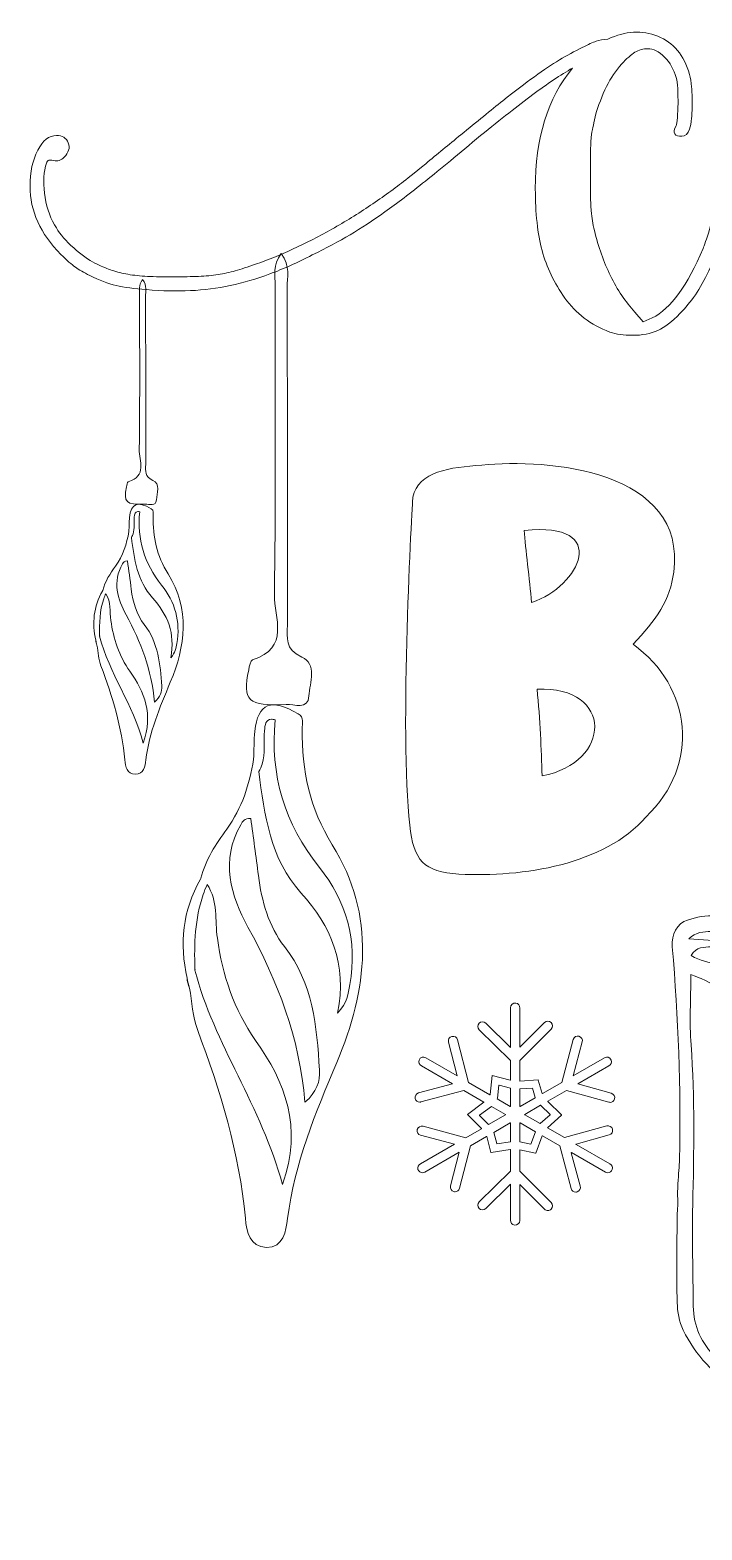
# Model space of a CAD drawing. Header units: inches. Extents: x 93 to 987, y -814 to -266.
# Drawn here: x 93 to 322, y -814 to -303 of the extents above; entities that cross this region are included whole.
import ezdxf

# ---------------------------------------------------------------- set-up
doc = ezdxf.new("R2010")
doc.units = ezdxf.units.IN
doc.header["$MEASUREMENT"] = 0
doc.layers.add('Layer 1', color=7, linetype='Continuous')

# ---------------------------------------------------------------- blocks, each defined once
blk = doc.blocks.new('block 17')
at = {"layer": 'Layer 1', "lineweight": 0}
for points, knots in [([(149.14, -622.99), (149.14, -622.99), (149.14, -623.3), (149.14, -623.3), (149.2, -623.21), (149.24, -623.13), (149.28, -623.03), (149.24, -623.03), (149.18, -623.01), (149.14, -622.99)], [0, 0, 0, 0, 1, 1, 1, 2, 2, 2, 3, 3, 3, 3]), ([(146.46, -626.08), (146.5, -627.14), (146.93, -628.29), (147.3, -629.43), (146.99, -628.31), (146.72, -627.18), (146.46, -626.08)], [0, 0, 0, 0, 1, 1, 1, 2, 2, 2, 2])]:
    blk.add_open_spline(points, degree=3, knots=knots, dxfattribs=at)
blk = doc.blocks.new('block 16')
at = {"layer": 'Layer 1'}
blk.add_blockref('block 17', (0, 0), dxfattribs=at)
blk = doc.blocks.new('block 19')
at = {"layer": 'Layer 1', "lineweight": 0}
blk.add_open_spline([(178.5, -379.18), (181.72, -383.71), (180.55, -387.35), (180.56, -390.74), (180.66, -429.1), (180.61, -467.47), (180.64, -505.83), (180.65, -510.08), (179.58, -514.09), (185.53, -516.67), (190.78, -518.94), (188.29, -525.42), (187.99, -529.92), (187.66, -534.8), (182.96, -532.71), (180.21, -532.83), (167.14, -533.39), (165.31, -531.57), (167.46, -521.06), (167.72, -519.83), (168.02, -517.79), (168.73, -517.58), (181.69, -513.76), (176.1, -503.14), (176.21, -495.48), (176.74, -460.34), (176.42, -425.2), (176.49, -390.06), (176.5, -386.83), (175.54, -383.28), (178.5, -379.18)], degree=3, knots=[0, 0, 0, 0, 1, 1, 1, 2, 2, 2, 3, 3, 3, 4, 4, 4, 5, 5, 5, 6, 6, 6, 7, 7, 7, 8, 8, 8, 9, 9, 9, 10, 10, 10, 10], dxfattribs=at)
blk = doc.blocks.new('block 18')
at = {"layer": 'Layer 1'}
blk.add_blockref('block 19', (0, 0), dxfattribs=at)
blk = doc.blocks.new('block 22')
at = {"layer": 'Layer 1', "lineweight": 0}
for points, knots in [([(195.91, -580.62), (188.18, -568.21), (185.52, -555.24), (185.65, -541.16), (185.67, -539.4), (186.55, -537.22), (184.28, -536.02), (175.16, -530.55), (170.57, -532.38), (169.56, -541.97), (169.23, -545.15), (169.29, -548.37), (169.15, -551.59), (167.66, -560.09), (165.22, -568.11), (160, -575.29), (156.33, -580.37), (152.77, -585.72), (151.21, -592.01), (151.16, -592.12), (151.08, -592.22), (151.04, -592.33), (144.89, -603.1), (143.88, -614.38), (146.46, -626.06), (146.46, -626.06), (146.46, -626.08), (146.46, -626.08), (146.72, -627.18), (146.99, -628.31), (147.3, -629.43), (148.15, -634.16), (148.33, -639.15), (149.99, -643.57), (157.81, -664.43), (164.3, -685.57), (166.34, -707.89), (166.75, -712.47), (167.83, -717.72), (173.52, -717.78), (179.33, -717.84), (180.15, -712.29), (180.69, -707.93), (183.06, -689.18), (190.15, -672.05), (197.46, -654.81), (207.95, -630.09), (210.88, -604.69), (195.91, -580.62)], [0, 0, 0, 0, 1, 1, 1, 2, 2, 2, 3, 3, 3, 4, 4, 4, 5, 5, 5, 6, 6, 6, 7, 7, 7, 8, 8, 8, 9, 9, 9, 10, 10, 10, 11, 11, 11, 12, 12, 12, 13, 13, 13, 14, 14, 14, 15, 15, 15, 16, 16, 16, 16]), ([(197.74, -637.98), (200.99, -621.13), (195.6, -608.47), (185.21, -596.99), (174.76, -585.43), (172.88, -570.44), (170.88, -555.7), (171.4, -554.87), (171.79, -554), (172.04, -553.12), (173.2, -549.48), (172.55, -545.58), (172.84, -541.82), (172.99, -539.71), (173.2, -538), (175.2, -537.9), (175.57, -537.88), (176.02, -537.92), (176.52, -538.04), (174.66, -556.85), (179.51, -573.33), (191.53, -588.34), (200.62, -599.7), (204.68, -613.3), (201.85, -628.27), (201.25, -631.37), (201.11, -634.47), (197.74, -637.98)], [0, 0, 0, 0, 1, 1, 1, 2, 2, 2, 3, 3, 3, 4, 4, 4, 5, 5, 5, 6, 6, 6, 7, 7, 7, 8, 8, 8, 9, 9, 9, 9]), ([(186.62, -668.37), (184.78, -646.26), (177.32, -627.2), (167.19, -608.68), (161.41, -598.11), (157.67, -585.94), (164.79, -573.8), (165.43, -572.71), (165.97, -571.47), (168.18, -571.72), (169.02, -578.08), (169.95, -584.6), (170.76, -591.13), (171.87, -599.9), (174.21, -608.33), (179.64, -615.33), (189.34, -627.82), (190.66, -642.5), (191.57, -657.37), (191.82, -661.33), (190.64, -664.8), (186.62, -668.37)], [0, 0, 0, 0, 1, 1, 1, 2, 2, 2, 3, 3, 3, 4, 4, 4, 5, 5, 5, 6, 6, 6, 7, 7, 7, 7]), ([(178.96, -696.41), (171.83, -669.73), (155.66, -648.61), (149.14, -623.3), (149.14, -623.3), (149.14, -622.99), (149.14, -622.99), (148.85, -614.36), (149.14, -605.81), (151.95, -597.61), (152.34, -596.47), (152.79, -595.32), (153.29, -594.18), (157.13, -599.74), (155.93, -606.34), (156.78, -612.42), (158.56, -625.11), (162.37, -636.7), (169.81, -647.29), (179.74, -661.43), (186, -676.67), (178.96, -696.41)], [0, 0, 0, 0, 1, 1, 1, 2, 2, 2, 3, 3, 3, 4, 4, 4, 5, 5, 5, 6, 6, 6, 7, 7, 7, 7])]:
    blk.add_open_spline(points, degree=3, knots=knots, dxfattribs=at)
blk = doc.blocks.new('block 21')
at = {"layer": 'Layer 1'}
blk.add_blockref('block 22', (0, 0), dxfattribs=at)
blk = doc.blocks.new('block 20')
at = {"layer": 'Layer 1'}
blk.add_blockref('block 21', (0, 0), dxfattribs=at)
blk = doc.blocks.new('block 24')
at = {"layer": 'Layer 1', "lineweight": 0}
blk.add_open_spline([(149.28, -623.03), (149.24, -623.13), (149.2, -623.21), (149.14, -623.3), (149.14, -623.3), (149.14, -622.99), (149.14, -622.99), (149.18, -623.01), (149.24, -623.03), (149.28, -623.03)], degree=3, knots=[0, 0, 0, 0, 1, 1, 1, 2, 2, 2, 3, 3, 3, 3], dxfattribs=at)
blk = doc.blocks.new('block 23')
at = {"layer": 'Layer 1'}
blk.add_blockref('block 24', (0, 0), dxfattribs=at)
blk = doc.blocks.new('block 26')
at = {"layer": 'Layer 1', "lineweight": 0}
blk.add_open_spline([(149.14, -622.99), (149.14, -622.99), (149.14, -623.3), (149.14, -623.3), (149.2, -623.21), (149.24, -623.13), (149.28, -623.03), (149.24, -623.03), (149.18, -623.01), (149.14, -622.99)], degree=3, knots=[0, 0, 0, 0, 1, 1, 1, 2, 2, 2, 3, 3, 3, 3], dxfattribs=at)
blk = doc.blocks.new('block 25')
at = {"layer": 'Layer 1'}
blk.add_blockref('block 26', (0, 0), dxfattribs=at)
blk = doc.blocks.new('block 15')
at = {"layer": 'Layer 1'}
for name in ['block 18', 'block 20', 'block 16', 'block 23', 'block 25']:
    blk.add_blockref(name, (0, 0), dxfattribs=at)
blk = doc.blocks.new('block 41')
at = {"layer": 'Layer 1', "lineweight": 0}
for points, knots in [([(115.38, -510.98), (115.4, -511.51), (115.61, -512.08), (115.8, -512.65), (115.64, -512.09), (115.51, -511.53), (115.38, -510.98)], [0, 0, 0, 0, 1, 1, 1, 2, 2, 2, 2]), ([(116.71, -509.45), (116.71, -509.45), (116.71, -509.6), (116.71, -509.6), (116.74, -509.55), (116.76, -509.51), (116.78, -509.47), (116.76, -509.47), (116.73, -509.46), (116.71, -509.45)], [0, 0, 0, 0, 1, 1, 1, 2, 2, 2, 3, 3, 3, 3])]:
    blk.add_open_spline(points, degree=3, knots=knots, dxfattribs=at)
blk = doc.blocks.new('block 40')
at = {"layer": 'Layer 1'}
blk.add_blockref('block 41', (0, 0), dxfattribs=at)
blk = doc.blocks.new('block 43')
at = {"layer": 'Layer 1', "lineweight": 0}
blk.add_open_spline([(131.33, -388.08), (132.93, -390.34), (132.35, -392.15), (132.35, -393.84), (132.4, -412.93), (132.38, -432.03), (132.39, -451.13), (132.4, -453.24), (131.87, -455.24), (134.83, -456.52), (137.44, -457.65), (136.2, -460.88), (136.05, -463.12), (135.89, -465.54), (133.55, -464.51), (132.18, -464.57), (125.67, -464.84), (124.76, -463.94), (125.83, -458.71), (125.96, -458.09), (126.11, -457.08), (126.47, -456.97), (132.91, -455.07), (130.13, -449.79), (130.19, -445.97), (130.45, -428.48), (130.29, -410.99), (130.33, -393.5), (130.33, -391.89), (129.85, -390.12), (131.33, -388.08)], degree=3, knots=[0, 0, 0, 0, 1, 1, 1, 2, 2, 2, 3, 3, 3, 4, 4, 4, 5, 5, 5, 6, 6, 6, 7, 7, 7, 8, 8, 8, 9, 9, 9, 10, 10, 10, 10], dxfattribs=at)
blk = doc.blocks.new('block 42')
at = {"layer": 'Layer 1'}
blk.add_blockref('block 43', (0, 0), dxfattribs=at)
blk = doc.blocks.new('block 46')
at = {"layer": 'Layer 1', "lineweight": 0}
for points, knots in [([(140, -488.36), (136.14, -482.18), (134.82, -475.72), (134.89, -468.71), (134.9, -467.83), (135.33, -466.75), (134.2, -466.15), (129.67, -463.43), (127.38, -464.34), (126.88, -469.12), (126.71, -470.7), (126.74, -472.3), (126.67, -473.91), (125.93, -478.13), (124.72, -482.13), (122.12, -485.7), (120.29, -488.23), (118.52, -490.89), (117.75, -494.02), (117.72, -494.08), (117.68, -494.13), (117.66, -494.19), (114.6, -499.54), (114.1, -505.16), (115.38, -510.97), (115.38, -510.97), (115.38, -510.98), (115.38, -510.98), (115.51, -511.53), (115.64, -512.09), (115.8, -512.65), (116.22, -515.01), (116.31, -517.49), (117.14, -519.69), (121.03, -530.08), (124.26, -540.6), (125.28, -551.71), (125.48, -553.99), (126.02, -556.6), (128.85, -556.63), (131.74, -556.66), (132.15, -553.9), (132.42, -551.73), (133.6, -542.39), (137.13, -533.87), (140.77, -525.29), (145.99, -512.98), (147.45, -500.33), (140, -488.36)], [0, 0, 0, 0, 1, 1, 1, 2, 2, 2, 3, 3, 3, 4, 4, 4, 5, 5, 5, 6, 6, 6, 7, 7, 7, 8, 8, 8, 9, 9, 9, 10, 10, 10, 11, 11, 11, 12, 12, 12, 13, 13, 13, 14, 14, 14, 15, 15, 15, 16, 16, 16, 16]), ([(140.9, -516.91), (142.52, -508.52), (139.84, -502.22), (134.67, -496.5), (129.46, -490.75), (128.53, -483.29), (127.53, -475.95), (127.79, -475.54), (127.99, -475.1), (128.11, -474.67), (128.69, -472.85), (128.36, -470.91), (128.51, -469.04), (128.59, -467.99), (128.69, -467.14), (129.69, -467.09), (129.87, -467.08), (130.09, -467.1), (130.34, -467.16), (129.42, -476.52), (131.83, -484.73), (137.81, -492.2), (142.34, -497.85), (144.36, -504.62), (142.95, -512.07), (142.65, -513.62), (142.58, -515.16), (140.9, -516.91)], [0, 0, 0, 0, 1, 1, 1, 2, 2, 2, 3, 3, 3, 4, 4, 4, 5, 5, 5, 6, 6, 6, 7, 7, 7, 8, 8, 8, 9, 9, 9, 9]), ([(135.37, -532.03), (134.45, -521.03), (130.74, -511.54), (125.7, -502.32), (122.82, -497.06), (120.96, -491), (124.5, -484.96), (124.82, -484.42), (125.09, -483.8), (126.19, -483.93), (126.61, -487.09), (127.07, -490.33), (127.48, -493.59), (128.03, -497.95), (129.19, -502.15), (131.9, -505.63), (136.72, -511.85), (137.38, -519.16), (137.83, -526.56), (137.96, -528.53), (137.37, -530.26), (135.37, -532.03)], [0, 0, 0, 0, 1, 1, 1, 2, 2, 2, 3, 3, 3, 4, 4, 4, 5, 5, 5, 6, 6, 6, 7, 7, 7, 7]), ([(131.56, -545.99), (128.01, -532.71), (119.96, -522.2), (116.71, -509.6), (116.71, -509.6), (116.71, -509.45), (116.71, -509.45), (116.57, -505.15), (116.71, -500.89), (118.11, -496.81), (118.31, -496.24), (118.53, -495.67), (118.78, -495.1), (120.69, -497.87), (120.09, -501.16), (120.52, -504.19), (121.4, -510.5), (123.3, -516.27), (127, -521.54), (131.95, -528.58), (135.06, -536.17), (131.56, -545.99)], [0, 0, 0, 0, 1, 1, 1, 2, 2, 2, 3, 3, 3, 4, 4, 4, 5, 5, 5, 6, 6, 6, 7, 7, 7, 7])]:
    blk.add_open_spline(points, degree=3, knots=knots, dxfattribs=at)
blk = doc.blocks.new('block 45')
at = {"layer": 'Layer 1'}
blk.add_blockref('block 46', (0, 0), dxfattribs=at)
blk = doc.blocks.new('block 44')
at = {"layer": 'Layer 1'}
blk.add_blockref('block 45', (0, 0), dxfattribs=at)
blk = doc.blocks.new('block 48')
at = {"layer": 'Layer 1', "lineweight": 0}
blk.add_open_spline([(116.78, -509.47), (116.76, -509.51), (116.74, -509.55), (116.71, -509.6), (116.71, -509.6), (116.71, -509.45), (116.71, -509.45), (116.73, -509.46), (116.76, -509.47), (116.78, -509.47)], degree=3, knots=[0, 0, 0, 0, 1, 1, 1, 2, 2, 2, 3, 3, 3, 3], dxfattribs=at)
blk = doc.blocks.new('block 47')
at = {"layer": 'Layer 1'}
blk.add_blockref('block 48', (0, 0), dxfattribs=at)
blk = doc.blocks.new('block 50')
at = {"layer": 'Layer 1', "lineweight": 0}
blk.add_open_spline([(116.71, -509.45), (116.71, -509.45), (116.71, -509.6), (116.71, -509.6), (116.74, -509.55), (116.76, -509.51), (116.78, -509.47), (116.76, -509.47), (116.73, -509.46), (116.71, -509.45)], degree=3, knots=[0, 0, 0, 0, 1, 1, 1, 2, 2, 2, 3, 3, 3, 3], dxfattribs=at)
blk = doc.blocks.new('block 49')
at = {"layer": 'Layer 1'}
blk.add_blockref('block 50', (0, 0), dxfattribs=at)
blk = doc.blocks.new('block 39')
at = {"layer": 'Layer 1'}
for name in ['block 42', 'block 44', 'block 40', 'block 47', 'block 49']:
    blk.add_blockref(name, (0, 0), dxfattribs=at)
blk = doc.blocks.new('block 51')
at = {"layer": 'Layer 1', "lineweight": 0}
for points, knots in [([(302.73, -571.18), (288.49, -587.52), (260.83, -591.7), (239.05, -590.66), (227.11, -589.82), (223.54, -586.05), (222.29, -573.9), (218.73, -542.89), (223.12, -463.91), (223.34, -462.24), (225.22, -453.44), (236.11, -451.97), (246.8, -451.34), (269.42, -448.83), (316.77, -453.23), (312.16, -487.8), (311.11, -497.01), (306.08, -504.35), (298.33, -512.31), (318.45, -526.97), (321.38, -553.16), (302.73, -571.18)], [0, 0, 0, 0, 1, 1, 1, 2, 2, 2, 3, 3, 3, 4, 4, 4, 5, 5, 5, 6, 6, 6, 7, 7, 7, 7]), ([(261.25, -473.55), (261.67, -479.63), (263.14, -490.31), (263.77, -498.06), (280.32, -492.62), (291, -470.41), (261.25, -473.55)], [0, 0, 0, 0, 1, 1, 1, 2, 2, 2, 2]), ([(265.65, -527.6), (266.7, -538.07), (267.12, -548.13), (267.33, -557.14), (291.21, -552.74), (291.84, -526.55), (265.65, -527.6)], [0, 0, 0, 0, 1, 1, 1, 2, 2, 2, 2])]:
    blk.add_open_spline(points, degree=3, knots=knots, dxfattribs=at)
blk = doc.blocks.new('block 52')
at = {"layer": 'Layer 1', "lineweight": 0}
blk.add_open_spline([(246.44, -338.99), (239, -345.27), (232.72, -350.45), (227.62, -354.53), (222.51, -358.62), (217.91, -362.12), (213.83, -365.04), (209.74, -367.96), (205.8, -370.55), (202.01, -372.81), (198.21, -375.07), (193.91, -377.37), (189.09, -379.7), (183.98, -382.33), (179.17, -384.49), (174.64, -386.16), (170.12, -387.84), (165.63, -389.16), (161.18, -390.1), (156.73, -391.05), (152.21, -391.63), (147.61, -391.85), (143.02, -392.07), (138.02, -391.96), (132.62, -391.52), (128.53, -391.23), (125.1, -390.76), (122.33, -390.1), (119.56, -389.45), (116.56, -388.32), (113.36, -386.71), (111.31, -385.69), (109.67, -384.74), (108.43, -383.86), (107.19, -382.99), (105.55, -381.53), (103.51, -379.49), (96.5, -372.48), (93, -364.75), (93, -356.28), (93, -351.47), (93.87, -347.38), (95.63, -344.03), (97.38, -340.67), (99.49, -338.99), (101.97, -338.99), (104.02, -338.99), (105.37, -339.83), (106.02, -341.51), (106.68, -343.19), (106.2, -344.83), (104.6, -346.43), (103.58, -347.46), (102.41, -347.82), (101.1, -347.53), (100.08, -347.38), (99.42, -347.38), (99.13, -347.53), (98.84, -347.67), (98.54, -348.33), (98.25, -349.5), (97.52, -352.56), (97.49, -356.1), (98.14, -360.12), (98.8, -364.13), (100.08, -367.59), (101.97, -370.51), (103.29, -372.7), (105.26, -374.96), (107.88, -377.3), (110.51, -379.63), (112.92, -381.38), (115.11, -382.55), (117, -383.43), (118.75, -384.16), (120.36, -384.74), (121.96, -385.32), (123.72, -385.8), (125.61, -386.16), (127.51, -386.53), (129.66, -386.78), (132.07, -386.93), (134.48, -387.08), (137.36, -387.15), (140.72, -387.15), (144.07, -387.15), (146.99, -387.11), (149.47, -387.04), (151.95, -386.97), (154.21, -386.78), (156.26, -386.49), (158.3, -386.2), (160.27, -385.8), (162.17, -385.29), (164.06, -384.78), (166.25, -384.08), (168.74, -383.21), (172.38, -382.04), (176.4, -380.47), (180.77, -378.5), (185.15, -376.53), (189.6, -374.31), (194.13, -371.82), (198.65, -369.35), (203.06, -366.68), (207.37, -363.83), (211.67, -360.99), (215.72, -358.11), (219.52, -355.19), (221.12, -354.02), (223.86, -351.83), (227.73, -348.62), (231.59, -345.42), (235.57, -342.13), (239.66, -338.77), (245.2, -334.25), (249.98, -330.38), (253.99, -327.17), (258, -323.96), (261.58, -321.23), (264.72, -318.96), (267.86, -316.7), (270.7, -314.8), (273.26, -313.27), (275.81, -311.74), (278.4, -310.32), (281.03, -309), (283.07, -307.98), (284.64, -307.29), (285.73, -306.92), (286.83, -306.56), (288.17, -306.31), (289.78, -306.16), (295.76, -303.39), (301.42, -303.06), (306.74, -305.17), (312.07, -307.29), (315.68, -311.63), (317.58, -318.2), (317.87, -319.37), (318.09, -320.79), (318.24, -322.47), (318.38, -324.15), (318.46, -325.93), (318.46, -327.83), (318.46, -329.73), (318.38, -331.48), (318.24, -333.08), (318.09, -334.69), (317.87, -335.93), (317.58, -336.8), (317, -338.41), (316.12, -339.21), (314.95, -339.21), (313.78, -339.36), (312.98, -339.1), (312.55, -338.44), (312.11, -337.79), (312.25, -336.88), (312.98, -335.71), (313.13, -335.27), (313.27, -334.32), (313.42, -332.86), (313.56, -331.41), (313.64, -329.8), (313.64, -328.05), (313.64, -326.3), (313.6, -324.62), (313.53, -323.01), (313.46, -321.41), (313.27, -320.17), (312.98, -319.29), (312.25, -316.52), (310.94, -314.19), (309.04, -312.29), (307.15, -310.39), (305.25, -309.44), (303.35, -309.44), (301.74, -309.44), (300.29, -309.85), (298.97, -310.65), (297.66, -311.45), (296.13, -312.8), (294.38, -314.69), (290.58, -318.93), (287.59, -324.91), (285.4, -332.64), (285.11, -334.1), (284.86, -335.31), (284.64, -336.26), (284.42, -337.21), (284.23, -338.33), (284.09, -339.65), (283.94, -340.96), (283.87, -342.6), (283.87, -344.57), (283.87, -346.54), (283.87, -349.14), (283.87, -352.34), (283.87, -355.26), (283.87, -357.71), (283.87, -359.68), (283.87, -361.65), (283.94, -363.29), (284.09, -364.6), (284.23, -365.92), (284.38, -367.08), (284.53, -368.11), (284.67, -369.13), (284.89, -370.22), (285.18, -371.39), (286.5, -376.94), (288.32, -382.08), (290.66, -386.82), (292.99, -391.56), (295.76, -395.68), (298.97, -399.19), (298.97, -399.19), (301.82, -402.47), (301.82, -402.47), (301.82, -402.47), (304.88, -401.16), (304.88, -401.16), (311.16, -397.95), (316.92, -390.07), (322.18, -377.52), (322.61, -376.5), (323.34, -374.34), (324.37, -371.06), (325.38, -367.77), (326.44, -364.27), (327.54, -360.55), (328.63, -356.83), (329.69, -353.19), (330.71, -349.61), (331.73, -346.03), (332.47, -343.37), (332.9, -341.62), (333.05, -340.6), (333.7, -340.09), (334.87, -340.09), (335.75, -340.09), (336.37, -340.23), (336.73, -340.52), (337.1, -340.82), (337.21, -341.55), (337.06, -342.71), (336.91, -343.88), (336.51, -345.78), (335.86, -348.4), (335.2, -351.03), (334.22, -354.61), (332.9, -359.13), (331.3, -364.82), (329.8, -369.78), (328.42, -374.01), (327.03, -378.25), (325.6, -381.93), (324.15, -385.07), (322.69, -388.21), (321.15, -390.94), (319.55, -393.28), (317.94, -395.61), (316.19, -397.73), (314.3, -399.62), (311.67, -402.4), (309.15, -404.33), (306.74, -405.43), (304.34, -406.52), (301.45, -407.07), (298.1, -407.07), (295.18, -407.07), (292.63, -406.7), (290.44, -405.97), (283.87, -403.49), (278.76, -399.62), (275.12, -394.37), (271.47, -389.27), (268.88, -383.86), (267.35, -378.17), (265.81, -372.48), (265.05, -365.48), (265.05, -357.16), (265.05, -339.94), (269.28, -326.22), (277.74, -316.01), (273.66, -318.34), (269.13, -321.37), (264.17, -325.09), (259.21, -328.81), (253.3, -333.45), (246.44, -338.99)], degree=3, knots=[0, 0, 0, 0, 1, 1, 1, 2, 2, 2, 3, 3, 3, 4, 4, 4, 5, 5, 5, 6, 6, 6, 7, 7, 7, 8, 8, 8, 9, 9, 9, 10, 10, 10, 11, 11, 11, 12, 12, 12, 13, 13, 13, 14, 14, 14, 15, 15, 15, 16, 16, 16, 17, 17, 17, 18, 18, 18, 19, 19, 19, 20, 20, 20, 21, 21, 21, 22, 22, 22, 23, 23, 23, 24, 24, 24, 25, 25, 25, 26, 26, 26, 27, 27, 27, 28, 28, 28, 29, 29, 29, 30, 30, 30, 31, 31, 31, 32, 32, 32, 33, 33, 33, 34, 34, 34, 35, 35, 35, 36, 36, 36, 37, 37, 37, 38, 38, 38, 39, 39, 39, 40, 40, 40, 41, 41, 41, 42, 42, 42, 43, 43, 43, 44, 44, 44, 45, 45, 45, 46, 46, 46, 47, 47, 47, 48, 48, 48, 49, 49, 49, 50, 50, 50, 51, 51, 51, 52, 52, 52, 53, 53, 53, 54, 54, 54, 55, 55, 55, 56, 56, 56, 57, 57, 57, 58, 58, 58, 59, 59, 59, 60, 60, 60, 61, 61, 61, 62, 62, 62, 63, 63, 63, 64, 64, 64, 65, 65, 65, 66, 66, 66, 67, 67, 67, 68, 68, 68, 69, 69, 69, 70, 70, 70, 71, 71, 71, 72, 72, 72, 73, 73, 73, 74, 74, 74, 75, 75, 75, 76, 76, 76, 77, 77, 77, 78, 78, 78, 79, 79, 79, 80, 80, 80, 81, 81, 81, 82, 82, 82, 83, 83, 83, 84, 84, 84, 85, 85, 85, 86, 86, 86, 87, 87, 87, 88, 88, 88, 89, 89, 89, 90, 90, 90, 91, 91, 91, 92, 92, 92, 93, 93, 93, 94, 94, 94, 95, 95, 95, 96, 96, 96, 97, 97, 97, 97], dxfattribs=at)
blk = doc.blocks.new('block 80')
at = {"layer": 'Layer 1', "lineweight": 0}
for points, knots in [([(764.82, -606.28), (761.79, -605.35), (758.39, -604.54), (755.35, -604.98), (748.25, -606.01), (741.08, -607.28), (734.26, -609.46), (723.66, -612.83), (713.31, -617.04), (702.85, -620.88), (701.57, -621.35), (700.28, -621.77), (698.98, -622.21), (694.71, -624.14), (689.73, -625.24), (684.03, -625.24), (680.13, -625.24), (676.58, -624.69), (673.34, -623.74), (673.03, -625.61), (672.97, -627.57), (673.25, -629.66), (673.93, -634.82), (674.27, -640.04), (674.71, -645.24), (675.04, -649.1), (674.23, -650.31), (670.24, -651.35), (664.84, -652.77), (659.41, -654.05), (653.96, -655.25), (651.33, -655.84), (648.67, -656.27), (646.01, -656.71), (643.42, -657.74), (640.47, -658.34), (637.13, -658.34), (636.64, -658.34), (636.19, -658.28), (635.72, -658.26), (634.86, -658.38), (633.98, -658.46), (633.06, -658.49), (631.92, -658.92), (630.74, -659.29), (629.44, -659.46), (628.28, -659.61), (627.32, -659.52), (626.46, -659.3), (623.85, -659.94), (621.04, -660.32), (618.02, -660.38), (613.11, -662.47), (608.11, -662.27), (603.26, -662.74), (591.26, -663.89), (579.25, -665.06), (567.22, -665.82), (558.44, -666.38), (549.62, -666.29), (540.83, -666.51), (532.03, -666.29), (523.21, -666.38), (514.43, -665.82), (502.4, -665.06), (490.39, -663.89), (478.39, -662.74), (474.01, -662.31), (469.51, -662.44), (465.07, -660.93), (464.1, -661.04), (463.1, -661.11), (462.05, -661.11), (458.71, -661.11), (455.77, -660.51), (453.17, -659.49), (452.85, -659.47), (452.56, -659.5), (452.21, -659.46), (451.05, -659.31), (449.98, -659.01), (448.95, -658.66), (448.76, -658.66), (448.59, -658.68), (448.41, -658.68), (445.82, -658.68), (443.48, -658.31), (441.33, -657.68), (440.11, -657.54), (438.93, -657.34), (437.82, -657.05), (437.81, -657.06), (437.81, -657.07), (437.81, -657.08), (434.43, -656.48), (431.03, -655.99), (427.69, -655.25), (422.24, -654.05), (416.81, -652.77), (411.41, -651.35), (407.42, -650.31), (406.61, -649.1), (406.94, -645.24), (407.38, -640.04), (407.72, -634.82), (408.4, -629.66), (408.8, -626.65), (408.54, -623.9), (407.74, -621.35), (406.25, -622.31), (404.61, -623.1), (402.78, -623.68), (402.79, -623.75), (402.81, -623.81), (402.82, -623.88), (402.77, -623.82), (402.72, -623.77), (402.67, -623.71), (401.34, -624.12), (399.92, -624.42), (398.41, -624.59), (396.85, -625.17), (395.55, -625.15), (394.37, -624.73), (390.84, -624.61), (387.74, -623.85), (385.08, -622.57), (385.04, -622.71), (384.99, -622.85), (384.94, -622.99), (382.89, -622.29), (380.83, -621.63), (378.8, -620.88), (368.34, -617.04), (357.99, -612.83), (347.39, -609.46), (340.57, -607.28), (333.4, -606.01), (326.3, -604.98), (323.26, -604.54), (319.86, -605.35), (316.83, -606.28), (313.24, -607.38), (311.31, -611.21), (311.67, -615.4), (313.76, -639.46), (314.63, -663.55), (314.13, -687.69), (314.08, -690.25), (313.8, -692.82), (313.57, -696.1), (313.6, -697.24), (313.53, -698.37), (313.41, -699.5), (313.66, -701.72), (313.63, -703.97), (313.32, -706.18), (313.34, -706.41), (313.37, -706.61), (313.37, -706.86), (313.23, -716.76), (313.13, -726.67), (313.36, -736.57), (313.43, -739.73), (314.01, -743.14), (315.37, -745.94), (319.54, -754.54), (326.12, -761.26), (333.93, -766.6), (346.26, -775.02), (360.31, -779.75), (374.32, -784.37), (384.74, -787.8), (395.32, -790.74), (405.9, -793.65), (414.03, -795.89), (422.25, -797.86), (430.48, -799.72), (439.95, -801.86), (449.45, -803.88), (458.99, -805.7), (469.06, -807.62), (479.14, -809.59), (489.29, -810.87), (498.93, -812.09), (508.66, -812.53), (518.36, -813.15), (525.37, -813.59), (532.39, -813.84), (539.4, -814.06), (539.95, -814.08), (540.41, -814.06), (540.83, -814.03), (541.24, -814.06), (541.7, -814.08), (542.25, -814.06), (549.26, -813.84), (556.28, -813.59), (563.29, -813.15), (572.99, -812.53), (582.72, -812.09), (592.36, -810.87), (602.51, -809.59), (612.59, -807.62), (622.66, -805.7), (632.2, -803.88), (641.7, -801.86), (651.17, -799.72), (659.4, -797.86), (667.62, -795.89), (675.75, -793.65), (686.33, -790.74), (696.91, -787.8), (707.33, -784.37), (721.35, -779.75), (735.39, -775.02), (747.72, -766.6), (755.53, -761.26), (762.11, -754.54), (766.28, -745.94), (767.64, -743.14), (768.22, -739.73), (768.29, -736.57), (768.52, -726.67), (768.42, -716.76), (768.28, -706.86), (768.26, -705.73), (768.4, -704.76), (768.7, -703.9), (768.65, -703.32), (768.66, -702.73), (768.63, -702.15), (768.43, -700.17), (768.38, -698.17), (768.46, -696.18), (768.34, -696.24), (768.22, -696.29), (768.1, -696.34), (767.86, -692.94), (767.57, -690.32), (767.52, -687.69), (767.02, -663.55), (767.89, -639.46), (769.98, -615.4), (770.34, -611.21), (768.41, -607.38), (764.82, -606.28)], [0, 0, 0, 0, 1, 1, 1, 2, 2, 2, 3, 3, 3, 4, 4, 4, 5, 5, 5, 6, 6, 6, 7, 7, 7, 8, 8, 8, 9, 9, 9, 10, 10, 10, 11, 11, 11, 12, 12, 12, 13, 13, 13, 14, 14, 14, 15, 15, 15, 16, 16, 16, 17, 17, 17, 18, 18, 18, 19, 19, 19, 20, 20, 20, 21, 21, 21, 22, 22, 22, 23, 23, 23, 24, 24, 24, 25, 25, 25, 26, 26, 26, 27, 27, 27, 28, 28, 28, 29, 29, 29, 30, 30, 30, 31, 31, 31, 32, 32, 32, 33, 33, 33, 34, 34, 34, 35, 35, 35, 36, 36, 36, 37, 37, 37, 38, 38, 38, 39, 39, 39, 40, 40, 40, 41, 41, 41, 42, 42, 42, 43, 43, 43, 44, 44, 44, 45, 45, 45, 46, 46, 46, 47, 47, 47, 48, 48, 48, 49, 49, 49, 50, 50, 50, 51, 51, 51, 52, 52, 52, 53, 53, 53, 54, 54, 54, 55, 55, 55, 56, 56, 56, 57, 57, 57, 58, 58, 58, 59, 59, 59, 60, 60, 60, 61, 61, 61, 62, 62, 62, 63, 63, 63, 64, 64, 64, 65, 65, 65, 66, 66, 66, 67, 67, 67, 68, 68, 68, 69, 69, 69, 70, 70, 70, 71, 71, 71, 72, 72, 72, 73, 73, 73, 74, 74, 74, 75, 75, 75, 76, 76, 76, 77, 77, 77, 78, 78, 78, 79, 79, 79, 80, 80, 80, 81, 81, 81, 82, 82, 82, 82]), ([(324.91, -610.15), (335.42, -609.68), (345.18, -612.89), (354.86, -616.34), (364.86, -619.9), (374.75, -623.77), (384.71, -627.45), (390.49, -629.58), (396.44, -630.83), (402.91, -630.24), (403.9, -636.42), (402.04, -642.08), (401.71, -648.66), (376.58, -642.95), (353.01, -634.51), (329.74, -625.15), (329.85, -624.68), (329.96, -624.21), (330.08, -623.74), (338.16, -625.82), (346.24, -627.9), (354.32, -629.97), (354.42, -629.63), (354.52, -629.29), (354.62, -628.95), (348.76, -626.39), (342.62, -624.61), (336.49, -622.73), (330.6, -620.91), (323.96, -622.03), (318.16, -618.35), (319.89, -615.37), (322.54, -615.5), (324.91, -615.39), (330.94, -615.1), (336.72, -616.34), (342.3, -618.63), (345.22, -619.83), (348.17, -620.94), (352.12, -622.48), (346.45, -616.4), (335.97, -613.6), (317.3, -612.67), (319.79, -610.3), (322.35, -610.27), (324.91, -610.15)], [0, 0, 0, 0, 1, 1, 1, 2, 2, 2, 3, 3, 3, 4, 4, 4, 5, 5, 5, 6, 6, 6, 7, 7, 7, 8, 8, 8, 9, 9, 9, 10, 10, 10, 11, 11, 11, 12, 12, 12, 13, 13, 13, 14, 14, 14, 15, 15, 15, 15]), ([(729.53, -622.48), (733.48, -620.94), (736.44, -619.83), (739.35, -618.63), (744.93, -616.34), (750.71, -615.1), (756.74, -615.39), (759.11, -615.5), (761.76, -615.37), (763.5, -618.35), (757.69, -622.03), (751.05, -620.91), (745.16, -622.73), (739.04, -624.61), (732.89, -626.39), (727.03, -628.95), (727.13, -629.29), (727.23, -629.63), (727.33, -629.97), (735.41, -627.9), (743.49, -625.82), (751.57, -623.74), (751.69, -624.21), (751.8, -624.68), (751.91, -625.15), (728.64, -634.51), (705.07, -642.95), (679.94, -648.66), (679.61, -642.08), (677.75, -636.42), (678.74, -630.24), (685.21, -630.83), (691.16, -629.58), (696.94, -627.45), (706.9, -623.77), (716.79, -619.9), (726.79, -616.34), (736.47, -612.89), (746.23, -609.68), (756.74, -610.15), (759.3, -610.27), (761.86, -610.3), (764.35, -612.67), (745.68, -613.6), (735.2, -616.4), (729.53, -622.48)], [0, 0, 0, 0, 1, 1, 1, 2, 2, 2, 3, 3, 3, 4, 4, 4, 5, 5, 5, 6, 6, 6, 7, 7, 7, 8, 8, 8, 9, 9, 9, 10, 10, 10, 11, 11, 11, 12, 12, 12, 13, 13, 13, 14, 14, 14, 15, 15, 15, 15]), ([(763.57, -648.79), (762.26, -666.98), (762.61, -685.14), (763, -703.33), (763.24, -714.81), (762.95, -726.31), (762.82, -737.8), (762.74, -744.79), (760.07, -750.45), (754.98, -755.49), (749.07, -761.34), (742.13, -765.34), (734.82, -768.8), (728.32, -771.88), (721.69, -774.8), (714.87, -777.05), (702.07, -781.3), (689.19, -785.39), (676.16, -788.86), (656.18, -794.2), (636.06, -798.87), (615.63, -802.32), (594.8, -805.83), (573.92, -808.22), (552.79, -808.32), (548.79, -808.33), (544.8, -808.65), (540.83, -808.91), (536.85, -808.65), (532.86, -808.33), (528.86, -808.32), (507.73, -808.22), (486.85, -805.83), (466.02, -802.32), (445.59, -798.87), (425.47, -794.2), (405.49, -788.86), (392.46, -785.39), (379.58, -781.3), (366.78, -777.05), (359.96, -774.8), (353.33, -771.88), (346.83, -768.8), (339.52, -765.34), (332.58, -761.34), (326.67, -755.49), (321.59, -750.45), (318.91, -744.79), (318.83, -737.8), (318.7, -726.31), (318.41, -714.81), (318.65, -703.33), (319.04, -685.14), (319.4, -666.98), (318.08, -648.79), (317.52, -641.12), (317.99, -633.38), (317.99, -624.83), (319.63, -625.47), (320.62, -625.79), (321.57, -626.23), (325.48, -628.05), (329.3, -630.13), (333.31, -631.71), (352.73, -639.39), (372.51, -646.04), (392.76, -651.22), (402.69, -653.77), (412.54, -656.78), (422.58, -658.78), (437.57, -661.76), (452.67, -664.28), (467.79, -666.51), (477.04, -667.88), (486.4, -668.5), (495.73, -669.18), (509.89, -670.2), (524.06, -671.03), (538.24, -671.89), (539.06, -672.07), (539.96, -672.08), (540.83, -672.04), (541.69, -672.08), (542.59, -672.07), (543.41, -671.89), (557.59, -671.03), (571.76, -670.2), (585.92, -669.18), (595.25, -668.5), (604.62, -667.88), (613.86, -666.51), (628.98, -664.28), (644.08, -661.76), (659.07, -658.78), (669.11, -656.78), (678.96, -653.77), (688.89, -651.22), (709.14, -646.04), (728.92, -639.39), (748.34, -631.71), (752.35, -630.13), (756.17, -628.05), (760.08, -626.23), (761.03, -625.79), (762.02, -625.47), (763.66, -624.83), (763.66, -633.38), (764.13, -641.12), (763.57, -648.79)], [0, 0, 0, 0, 1, 1, 1, 2, 2, 2, 3, 3, 3, 4, 4, 4, 5, 5, 5, 6, 6, 6, 7, 7, 7, 8, 8, 8, 9, 9, 9, 10, 10, 10, 11, 11, 11, 12, 12, 12, 13, 13, 13, 14, 14, 14, 15, 15, 15, 16, 16, 16, 17, 17, 17, 18, 18, 18, 19, 19, 19, 20, 20, 20, 21, 21, 21, 22, 22, 22, 23, 23, 23, 24, 24, 24, 25, 25, 25, 26, 26, 26, 27, 27, 27, 28, 28, 28, 29, 29, 29, 30, 30, 30, 31, 31, 31, 32, 32, 32, 33, 33, 33, 34, 34, 34, 35, 35, 35, 36, 36, 36, 36])]:
    blk.add_open_spline(points, degree=3, knots=knots, dxfattribs=at)
blk = doc.blocks.new('block 58')
at = {"layer": 'Layer 1'}
blk.add_blockref('block 80', (0, 0), dxfattribs=at)
blk = doc.blocks.new('block 101')
at = {"layer": 'Layer 1', "lineweight": 0}
for points, knots in [([(290.91, -665.26), (290.91, -665.26), (279.51, -662.1), (279.51, -662.1), (279.51, -662.1), (290.08, -656), (290.08, -656), (290.79, -655.59), (291.18, -654.72), (290.87, -653.96), (290.5, -653.04), (289.42, -652.7), (288.6, -653.17), (288.6, -653.17), (277.96, -659.31), (277.96, -659.31), (277.96, -659.31), (281.05, -647.8), (281.05, -647.8), (281.27, -646.95), (280.77, -646.07), (279.92, -645.85), (279.09, -645.62), (278.2, -646.12), (277.97, -646.97), (277.97, -646.97), (274.06, -661.57), (274.06, -661.57), (274.06, -661.57), (267.45, -665.38), (267.45, -665.38), (267.43, -665.39), (267.4, -665.38), (267.39, -665.35), (267.39, -665.35), (266.07, -660.78), (266.07, -660.78), (266.06, -660.76), (266.04, -660.75), (266.02, -660.75), (266.02, -660.75), (259.82, -661.15), (259.82, -661.15), (259.8, -661.15), (259.78, -661.13), (259.78, -661.1), (259.78, -661.1), (259.78, -654.12), (259.78, -654.12), (259.78, -654.12), (270.46, -643.43), (270.46, -643.43), (271.08, -642.81), (271.08, -641.8), (270.46, -641.18), (269.84, -640.56), (268.83, -640.56), (268.21, -641.18), (268.21, -641.18), (259.78, -649.61), (259.78, -649.61), (259.78, -649.61), (259.78, -636.25), (259.78, -636.25), (259.78, -635.44), (259.22, -634.67), (258.42, -634.56), (257.43, -634.42), (256.59, -635.18), (256.59, -636.13), (256.59, -636.13), (256.59, -649.66), (256.59, -649.66), (256.59, -649.66), (248.15, -641.37), (248.15, -641.37), (247.52, -640.75), (246.51, -640.76), (245.9, -641.39), (245.28, -642.02), (245.29, -643.03), (245.92, -643.64), (245.92, -643.64), (256.59, -654.13), (256.59, -654.13), (256.59, -654.13), (256.59, -660.74), (256.59, -660.74), (256.59, -660.77), (256.56, -660.79), (256.53, -660.79), (256.53, -660.79), (250.36, -659.19), (250.36, -659.19), (250.34, -659.18), (250.31, -659.2), (250.31, -659.23), (250.31, -659.23), (249.67, -665.74), (249.67, -665.74), (249.66, -665.77), (249.63, -665.79), (249.6, -665.78), (249.6, -665.78), (242.31, -661.57), (242.31, -661.57), (242.31, -661.57), (238.57, -647.09), (238.57, -647.09), (238.35, -646.24), (237.49, -645.71), (236.63, -645.94), (235.78, -646.16), (235.27, -647.03), (235.49, -647.88), (235.49, -647.88), (238.44, -659.34), (238.44, -659.34), (238.44, -659.34), (227.77, -653.17), (227.77, -653.17), (226.95, -652.7), (225.87, -653.04), (225.5, -653.96), (225.19, -654.72), (225.58, -655.59), (226.29, -656), (226.29, -656), (236.81, -662.07), (236.81, -662.07), (236.81, -662.07), (225.29, -665.16), (225.29, -665.16), (224.45, -665.39), (223.94, -666.26), (224.17, -667.11), (224.36, -667.82), (225.01, -668.29), (225.71, -668.29), (225.85, -668.29), (225.98, -668.27), (226.12, -668.24), (226.12, -668.24), (240.71, -664.33), (240.71, -664.33), (240.71, -664.33), (247.57, -668.28), (247.57, -668.28), (247.59, -668.3), (247.6, -668.34), (247.57, -668.36), (247.57, -668.36), (241.98, -672.49), (241.98, -672.49), (241.96, -672.51), (241.95, -672.54), (241.97, -672.56), (241.97, -672.56), (246.71, -677.29), (246.71, -677.29), (246.73, -677.31), (246.72, -677.35), (246.7, -677.36), (246.7, -677.36), (241.4, -680.42), (241.4, -680.42), (241.4, -680.42), (226.81, -676.51), (226.81, -676.51), (225.95, -676.28), (225.09, -676.79), (224.86, -677.64), (224.63, -678.49), (225.13, -679.36), (225.98, -679.59), (225.98, -679.59), (237.5, -682.67), (237.5, -682.67), (237.5, -682.67), (225.93, -689.36), (225.93, -689.36), (225.27, -689.74), (224.88, -690.52), (225.1, -691.25), (225.32, -691.97), (225.97, -692.38), (226.63, -692.38), (226.9, -692.38), (227.17, -692.32), (227.42, -692.17), (227.42, -692.17), (239.14, -685.41), (239.14, -685.41), (239.14, -685.41), (236.18, -696.86), (236.18, -696.86), (235.96, -697.72), (236.47, -698.59), (237.32, -698.8), (237.46, -698.84), (237.59, -698.86), (237.72, -698.86), (238.43, -698.86), (239.08, -698.38), (239.26, -697.66), (239.26, -697.66), (243.01, -683.18), (243.01, -683.18), (243.01, -683.18), (248.46, -680.02), (248.46, -680.02), (248.49, -680.01), (248.52, -680.02), (248.53, -680.05), (248.53, -680.05), (249.93, -685.43), (249.93, -685.43), (249.93, -685.45), (249.95, -685.46), (249.98, -685.46), (249.98, -685.46), (256.54, -684.48), (256.54, -684.48), (256.57, -684.48), (256.59, -684.5), (256.59, -684.53), (256.59, -684.53), (256.59, -691.81), (256.59, -691.81), (256.59, -691.81), (245.92, -702.3), (245.92, -702.3), (245.29, -702.92), (245.28, -703.92), (245.9, -704.55), (246.51, -705.18), (247.52, -705.19), (248.15, -704.57), (248.15, -704.57), (256.59, -696.28), (256.59, -696.28), (256.59, -696.28), (256.59, -708.49), (256.59, -708.49), (256.59, -709.31), (257.14, -710.08), (257.95, -710.19), (258.93, -710.33), (259.78, -709.57), (259.78, -708.61), (259.78, -708.61), (259.78, -696.33), (259.78, -696.33), (259.78, -696.33), (268.21, -704.76), (268.21, -704.76), (268.52, -705.07), (268.93, -705.23), (269.33, -705.23), (269.74, -705.23), (270.15, -705.07), (270.46, -704.76), (271.08, -704.14), (271.08, -703.13), (270.46, -702.51), (270.46, -702.51), (259.78, -691.82), (259.78, -691.82), (259.78, -691.82), (259.78, -684.6), (259.78, -684.6), (259.78, -684.57), (259.8, -684.55), (259.83, -684.55), (259.83, -684.55), (265.16, -685.74), (265.16, -685.74), (265.18, -685.74), (265.2, -685.73), (265.21, -685.71), (265.21, -685.71), (267.42, -679.8), (267.42, -679.8), (267.42, -679.78), (267.46, -679.77), (267.48, -679.78), (267.48, -679.78), (273.35, -683.17), (273.35, -683.17), (273.36, -683.18), (273.37, -683.19), (273.37, -683.2), (273.37, -683.2), (277.28, -697.77), (277.28, -697.77), (277.47, -698.49), (278.12, -698.96), (278.82, -698.96), (278.98, -698.96), (279.14, -698.93), (279.31, -698.88), (280.13, -698.62), (280.56, -697.7), (280.34, -696.87), (280.34, -696.87), (277.3, -685.54), (277.3, -685.54), (277.29, -685.5), (277.33, -685.47), (277.37, -685.49), (277.37, -685.49), (288.94, -692.17), (288.94, -692.17), (289.2, -692.32), (289.47, -692.38), (289.74, -692.38), (290.4, -692.38), (291.05, -691.97), (291.26, -691.25), (291.48, -690.52), (291.1, -689.74), (290.44, -689.36), (290.44, -689.36), (278.91, -682.7), (278.91, -682.7), (278.88, -682.68), (278.89, -682.63), (278.92, -682.62), (278.92, -682.62), (290.22, -679.48), (290.22, -679.48), (291.07, -679.25), (291.57, -678.37), (291.33, -677.52), (291.1, -676.68), (290.24, -676.18), (289.37, -676.41), (289.37, -676.41), (274.97, -680.41), (274.97, -680.41), (274.96, -680.41), (274.95, -680.41), (274.94, -680.41), (274.94, -680.41), (269.19, -677.09), (269.19, -677.09), (269.16, -677.07), (269.16, -677.04), (269.18, -677.02), (269.18, -677.02), (273.96, -672.76), (273.96, -672.76), (273.98, -672.74), (273.98, -672.71), (273.96, -672.69), (273.96, -672.69), (269.32, -668.05), (269.32, -668.05), (269.3, -668.03), (269.3, -667.99), (269.33, -667.98), (269.33, -667.98), (275.65, -664.33), (275.65, -664.33), (275.65, -664.33), (290.06, -668.33), (290.06, -668.33), (290.2, -668.37), (290.35, -668.39), (290.49, -668.39), (291.19, -668.39), (291.82, -667.93), (292.02, -667.22), (292.26, -666.38), (291.76, -665.5), (290.91, -665.26)], [0, 0, 0, 0, 1, 1, 1, 2, 2, 2, 3, 3, 3, 4, 4, 4, 5, 5, 5, 6, 6, 6, 7, 7, 7, 8, 8, 8, 9, 9, 9, 10, 10, 10, 11, 11, 11, 12, 12, 12, 13, 13, 13, 14, 14, 14, 15, 15, 15, 16, 16, 16, 17, 17, 17, 18, 18, 18, 19, 19, 19, 20, 20, 20, 21, 21, 21, 22, 22, 22, 23, 23, 23, 24, 24, 24, 25, 25, 25, 26, 26, 26, 27, 27, 27, 28, 28, 28, 29, 29, 29, 30, 30, 30, 31, 31, 31, 32, 32, 32, 33, 33, 33, 34, 34, 34, 35, 35, 35, 36, 36, 36, 37, 37, 37, 38, 38, 38, 39, 39, 39, 40, 40, 40, 41, 41, 41, 42, 42, 42, 43, 43, 43, 44, 44, 44, 45, 45, 45, 46, 46, 46, 47, 47, 47, 48, 48, 48, 49, 49, 49, 50, 50, 50, 51, 51, 51, 52, 52, 52, 53, 53, 53, 54, 54, 54, 55, 55, 55, 56, 56, 56, 57, 57, 57, 58, 58, 58, 59, 59, 59, 60, 60, 60, 61, 61, 61, 62, 62, 62, 63, 63, 63, 64, 64, 64, 65, 65, 65, 66, 66, 66, 67, 67, 67, 68, 68, 68, 69, 69, 69, 70, 70, 70, 71, 71, 71, 72, 72, 72, 73, 73, 73, 74, 74, 74, 75, 75, 75, 76, 76, 76, 77, 77, 77, 78, 78, 78, 79, 79, 79, 80, 80, 80, 81, 81, 81, 82, 82, 82, 83, 83, 83, 84, 84, 84, 85, 85, 85, 86, 86, 86, 87, 87, 87, 88, 88, 88, 89, 89, 89, 90, 90, 90, 91, 91, 91, 92, 92, 92, 93, 93, 93, 94, 94, 94, 95, 95, 95, 96, 96, 96, 97, 97, 97, 98, 98, 98, 99, 99, 99, 100, 100, 100, 101, 101, 101, 102, 102, 102, 103, 103, 103, 104, 104, 104, 105, 105, 105, 106, 106, 106, 107, 107, 107, 108, 108, 108, 109, 109, 109, 110, 110, 110, 111, 111, 111, 112, 112, 112, 113, 113, 113, 114, 114, 114, 115, 115, 115, 116, 116, 116, 117, 117, 117, 118, 118, 118, 119, 119, 119, 120, 120, 120, 121, 121, 121, 122, 122, 122, 123, 123, 123, 124, 124, 124, 125, 125, 125, 125]), ([(252.22, -666.96), (252.22, -666.96), (252.65, -662.58), (252.65, -662.58), (252.65, -662.55), (252.68, -662.54), (252.71, -662.54), (252.71, -662.54), (256.56, -663.54), (256.56, -663.54), (256.58, -663.55), (256.59, -663.56), (256.59, -663.58), (256.59, -663.58), (256.59, -669.74), (256.59, -669.74), (256.59, -669.77), (256.55, -669.79), (256.52, -669.77), (256.52, -669.77), (252.07, -667.21), (252.07, -667.21), (252.07, -667.21), (252.22, -666.96), (252.22, -666.96)], [0, 0, 0, 0, 1, 1, 1, 2, 2, 2, 3, 3, 3, 4, 4, 4, 5, 5, 5, 6, 6, 6, 7, 7, 7, 8, 8, 8, 8]), ([(259.82, -663.81), (259.82, -663.81), (264.06, -663.54), (264.06, -663.54), (264.08, -663.54), (264.1, -663.55), (264.11, -663.57), (264.11, -663.57), (265.02, -666.75), (265.02, -666.75), (265.03, -666.76), (265.02, -666.79), (265, -666.8), (265, -666.8), (259.84, -669.77), (259.84, -669.77), (259.81, -669.79), (259.78, -669.77), (259.78, -669.74), (259.78, -669.74), (259.78, -663.86), (259.78, -663.86), (259.78, -663.84), (259.79, -663.82), (259.82, -663.81)], [0, 0, 0, 0, 1, 1, 1, 2, 2, 2, 3, 3, 3, 4, 4, 4, 5, 5, 5, 6, 6, 6, 7, 7, 7, 8, 8, 8, 8]), ([(270.09, -672.58), (270.11, -672.6), (270.11, -672.63), (270.09, -672.65), (270.09, -672.65), (266.74, -675.64), (266.74, -675.64), (266.72, -675.65), (266.7, -675.65), (266.68, -675.64), (266.68, -675.64), (261.44, -672.61), (261.44, -672.61), (261.41, -672.59), (261.41, -672.55), (261.44, -672.53), (261.44, -672.53), (266.86, -669.4), (266.86, -669.4), (266.88, -669.39), (266.9, -669.39), (266.92, -669.41), (266.92, -669.41), (270.09, -672.58), (270.09, -672.58)], [0, 0, 0, 0, 1, 1, 1, 2, 2, 2, 3, 3, 3, 4, 4, 4, 5, 5, 5, 6, 6, 6, 7, 7, 7, 8, 8, 8, 8]), ([(249.16, -675.94), (249.15, -675.95), (249.12, -675.95), (249.11, -675.93), (249.11, -675.93), (246.04, -672.86), (246.04, -672.86), (246.02, -672.84), (246.02, -672.81), (246.04, -672.79), (246.04, -672.79), (250.11, -669.78), (250.11, -669.78), (250.13, -669.77), (250.15, -669.77), (250.16, -669.78), (250.16, -669.78), (254.93, -672.53), (254.93, -672.53), (254.96, -672.55), (254.96, -672.59), (254.93, -672.61), (254.93, -672.61), (249.16, -675.94), (249.16, -675.94)], [0, 0, 0, 0, 1, 1, 1, 2, 2, 2, 3, 3, 3, 4, 4, 4, 5, 5, 5, 6, 6, 6, 7, 7, 7, 8, 8, 8, 8]), ([(256.55, -681.79), (256.55, -681.79), (251.95, -682.48), (251.95, -682.48), (251.93, -682.48), (251.9, -682.47), (251.9, -682.44), (251.9, -682.44), (250.91, -678.65), (250.91, -678.65), (250.91, -678.63), (250.92, -678.61), (250.93, -678.6), (250.93, -678.6), (256.52, -675.37), (256.52, -675.37), (256.55, -675.35), (256.59, -675.37), (256.59, -675.41), (256.59, -675.41), (256.59, -681.75), (256.59, -681.75), (256.59, -681.77), (256.57, -681.79), (256.55, -681.79)], [0, 0, 0, 0, 1, 1, 1, 2, 2, 2, 3, 3, 3, 4, 4, 4, 5, 5, 5, 6, 6, 6, 7, 7, 7, 8, 8, 8, 8]), ([(263.53, -682.61), (263.52, -682.63), (263.5, -682.64), (263.48, -682.64), (263.48, -682.64), (259.81, -681.83), (259.81, -681.83), (259.79, -681.82), (259.78, -681.8), (259.78, -681.78), (259.78, -681.78), (259.78, -675.41), (259.78, -675.41), (259.78, -675.37), (259.81, -675.35), (259.84, -675.37), (259.84, -675.37), (265.07, -678.39), (265.07, -678.39), (265.08, -678.4), (265.09, -678.42), (265.09, -678.44), (265.09, -678.44), (263.53, -682.61), (263.53, -682.61)], [0, 0, 0, 0, 1, 1, 1, 2, 2, 2, 3, 3, 3, 4, 4, 4, 5, 5, 5, 6, 6, 6, 7, 7, 7, 8, 8, 8, 8])]:
    blk.add_open_spline(points, degree=3, knots=knots, dxfattribs=at)
blk = doc.blocks.new('block 2')
at = {"layer": 'Layer 1'}
for name in ['block 52', 'block 15', 'block 39', 'block 51', 'block 58', 'block 101']:
    blk.add_blockref(name, (0, 0), dxfattribs=at)

msp = doc.modelspace()

# ---------------------------------------------------------------- block references
at = {"layer": 'Layer 1'}
msp.add_blockref('block 2', (0, 0), dxfattribs=at)

doc.saveas('drawing.dxf')
